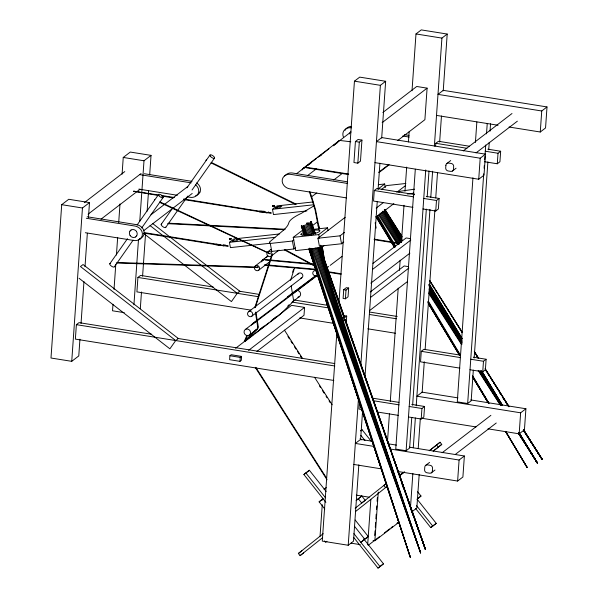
<?xml version="1.0" encoding="UTF-8"?>
<svg xmlns="http://www.w3.org/2000/svg" width="598" height="598" viewBox="0 0 598 598"><rect width="100%" height="100%" fill="white"/><g stroke="black" fill="none" stroke-linecap="round" stroke-linejoin="round"><path stroke-width="0.9" d="M231.105 238.864C231.262 238.116 229.789 241.286 229.333 238.744M216.237 244.597C215.519 245.434 216.057 243.483 216.551 244.238M259.599 211.199C256.983 212.021 264.705 210.167 265.467 212.051M88.452 217.47L89.491 202.602L68.74 199.284L61.706 204.68L50.987 358.015L71.738 361.334L78.772 355.937L79.938 339.208M71.738 361.334L82.457 207.999L89.491 202.602M151.683 334.26L79.018 322.636L76.38 324.662L75.37 339.111L333.834 380.455M81.044 323.413L83.967 281.591M85.006 266.723L87.345 233.272M112.985 304.285L112.529 310.788L124.257 312.664M114.024 289.417L115.78 264.323M116.423 255.032L117.664 237.376M118.703 222.508L120.004 203.918M122.082 174.182L123.248 157.453L130.282 152.056L151.032 155.375L149.672 174.893M133.93 304.816L138.474 239.761M139.775 221.178L143.998 160.772L151.032 155.375M213.224 287.033L140.56 275.409L137.921 277.435L136.912 291.884L250.966 310.13M140.313 308.71L141.479 291.981M142.586 276.186L145.508 234.364M147.138 211.131L148.566 190.687M229.453 239.26L229.483 238.766M229.55 239.417L229.595 238.781M229.677 239.544L229.729 238.804M229.819 239.656L229.879 238.826M229.886 355.75L229.61 359.69L239.985 361.349L241.3 360.34L241.577 356.401L231.202 354.741L229.886 355.75L240.261 357.41L241.577 356.401M239.985 361.349L240.261 357.41M272.434 206.056L273.383 206.744L274.131 206.033M272.501 206.22L272.539 205.727M272.606 206.377L272.651 205.742M272.725 206.504L272.778 205.764M272.875 206.616L272.935 205.787M273.705 206.661L273.757 205.921M273.847 206.572L273.891 205.944M273.981 205.959L273.854 206.527L274.116 205.391M270.236 321.717L291.585 305.331L304.554 307.409L304.008 315.296L256.878 351.452M320.042 536.316L322.255 504.727M322.576 500.078L322.703 498.224M336.861 332.555L322.277 541.108L348.215 545.256L353.493 541.212L358.83 464.863M338.946 302.76L354.442 81.171L359.719 77.127L385.658 81.276L381.681 138.071M343.715 289.694L343.11 298.432L345.405 298.798L348.043 296.78L348.656 288.034L346.354 287.668L343.715 289.694L346.018 290.06L348.656 288.034M355.421 141.517L353.949 162.536L357.836 163.164L360.474 161.139L361.947 140.111L358.06 139.491L355.421 141.517L359.308 142.137L361.947 140.111M343.88 320.692L344.059 318.069L346.698 316.043L346.212 323.04M345.405 298.798L346.018 290.06M357.836 163.164L359.308 142.137M348.215 545.256L358.508 398.156M360.848 364.638L380.38 85.327L385.658 81.276M359.54 401.176L358.987 409.062L361.738 409.503M414.414 194.514L376.912 188.512L374.273 190.538L373.533 201.048L412.874 207.342M360.587 439.724L362.605 410.863M365.019 376.419L377.256 201.376M378.1 189.274L379.924 163.209M367.665 544.875L370.85 499.345M374.714 535.479L375.036 530.86M375.297 527.167L375.619 522.547M375.88 518.847L376.202 514.228M376.523 509.608L376.785 505.908M377.106 501.288L377.368 497.596M373.055 540.42L374.871 540.712L378.272 492.132M387.467 441.743L389.425 413.816M390.27 401.707L398.208 288.124M399.449 270.431L400.167 260.19M401.4 242.504L404.009 205.256M404.981 191.293L406.677 167.089M408.434 141.95L409.152 131.709M412.015 90.739L415.984 33.951L421.261 29.9L447.199 34.049L443.23 90.844M415.311 169.219L395.741 449.083L406.117 450.743L409.63 448.044L411.775 417.359M382.84 112.491L416.724 86.486L427.099 88.145L424.894 119.69L397.64 140.597M406.117 450.743L425.746 169.944M412.62 405.272L426.337 209.091M427.181 197.004L429.005 170.968M413.278 447.753L415.363 417.965M416.208 405.855L429.947 209.412M430.792 197.303L432.616 171.237M434.372 146.099L441.922 38.1L447.199 34.049M460.497 355.152L423.907 349.299L421.269 351.325L420.536 361.835L459.869 368.129M435.628 145.942L435.815 143.311L438.454 141.285L469.557 146.263M410.557 506.394L412.859 473.392M418.226 448.365L420.312 418.57M422.136 392.497L424.281 361.775M425.126 349.673L434.895 210.018M435.74 197.916L437.497 172.777M439.65 142.047L441.466 115.982M421.194 419.011L421.934 408.501L424.573 406.476L423.833 416.993L421.194 419.011L408.389 416.963M435.74 211.004L436.48 200.487L439.119 198.461L438.379 208.979L435.74 211.004L422.935 208.956M419.176 474.573L416.836 508.023L411.693 511.97M432.384 470.977L432.563 468.354A2.736 2.504 52.5 0 0 430.156 465.304L427.563 464.893A2.743 2.512 52.5 0 0 424.782 467.105L424.602 469.736A2.736 2.497 52.5 0 0 424.789 470.94A2.758 2.527 52.5 0 0 425.432 471.942A2.736 2.497 52.5 0 0 427.009 472.779L429.603 473.19A2.743 2.512 52.5 0 0 432.384 470.977M472.951 177.778L457.283 401.856L467.658 403.515L471.172 400.817L473.317 370.132M475.417 142.444L476.853 121.992M457.62 481.054L459.092 460.034L464.369 455.982L462.897 477.01L457.62 481.054L397.939 471.508M478.729 179.236L480.194 158.208L485.471 154.164L483.999 175.192L478.729 179.236L374.976 162.641M467.658 403.515L483.715 173.861M484.103 168.277L484.298 165.489M484.694 159.913L484.948 156.19M485.083 154.336L485.733 145.037M486.51 133.877L487.228 123.651M474.162 358.045L487.886 161.864M488.73 149.777L489.246 142.339M490.031 131.179L490.547 123.741M482.743 371.784L483.476 361.274L486.114 359.249L485.382 369.766L482.743 371.784L469.931 369.736M497.289 163.777L498.022 153.26L500.661 151.242L499.921 161.752L497.289 163.777L484.477 161.729M519.169 433.827L520.634 412.807L525.911 408.755L524.439 429.783L519.169 433.827L487.946 428.833M540.271 132.008L541.743 110.989L547.013 106.937L545.548 127.965L540.271 132.008L509.055 127.015M270.251 253.731L159.86 201.855M217.463 244.56L217.747 244.193A1.996 0.665 -88.7 0 1 217.814 244.089L217.971 244.343M260.863 211.199L260.9 211.042A1.996 0.665 -88.7 0 0 260.795 211.139L260.623 211.632L261.139 211.161M254.755 307.828L271.761 254.875M274.108 206.138L273.884 206.497L274.108 205.443M255.376 307.365L272.553 254.157M292.616 272.225L293.476 269.563M290.546 280.38L294.552 267.964M245.763 340.165L244.298 341.294L246.922 335.381M244.806 341.518L247.415 335.59M154.65 199.68L154.703 199.792M251.414 325.17L252.76 323.436L317.456 274.691M257.828 267.59L257.805 267.059L257.828 267.59L116.304 263.008M271.029 249.785L271.769 251.392L293.887 248.97L295.36 247.841M109.785 263.808L127.471 238.692M137.114 224.99L158.545 194.537M114.382 266.76L133.137 240.119M141.711 227.935L163.142 197.489M161.191 224.37L171.903 209.143M186.905 187.832L209.943 155.099M165.788 227.315L187.757 196.107M192.04 190.014L214.547 158.044M175.715 340.546L80.446 266.544L83.077 264.525L178.353 338.528L175.715 340.546L169.892 348.821L79.018 278.234M152.684 223.555L239.895 291.301L237.256 293.319L231.433 301.594L143.49 233.287M244.298 341.294L256.43 329.236M287.765 306.056L289.043 304.786M283.886 229.856L269.362 242.175L270.281 243.438L271.769 251.392M140.164 238.908L140.194 238.886A9.112 8.335 52.5 0 1 133.9 240.486L85.335 232.719M196.458 195.71L196.436 195.725A9.112 8.335 52.5 0 1 190.164 197.31L187.421 196.869M252.565 324.295L317.859 275.08M287.346 296.914L316.125 275.312M325.895 502.305L303.896 474.528L309.375 470.26L326.164 491.466M309.375 470.26L303.896 474.528M360.818 430.829L362.126 429.783L371.388 441.481M324.804 509.025L319.123 501.849L323.055 498.717M356.109 500.459L361.805 496.019L365.214 500.324L361.7 503.023L358.292 498.717M356.714 500.078L361.805 496.019M303.59 552.933L300.076 555.632L298.372 553.486L323.189 533.708M355.152 508.24L385.837 483.887M429.229 450.765L440.053 442.243L441.75 444.396L433.722 450.795M429.827 450.391L440.053 442.243M300.076 555.632L322.703 537.602M355.421 511.634L386.809 486.623M433.124 451.169L441.75 444.396M368.248 536.511L360.803 542.341L368.248 536.511L355.182 520.013M417.075 499.166L420.999 496.034L417.591 491.728M353.687 537.393L378.003 568.1L383.482 563.839L363.793 538.977M383.482 563.839L378.003 568.1M415.7 508.614L430.754 527.623L436.234 523.355L417.127 499.233M436.234 523.355L430.754 527.623M284.416 175.969L284.439 175.947A9.112 8.335 52.5 0 1 290.71 174.362L347.52 183.451M84.296 202.662L124.788 171.581M88.078 214.189L141.091 173.51M100.965 219.219L139.984 189.274M150.965 214.772L187.779 186.524M143.617 230.738L192.212 193.453M303.791 167.806L338.961 140.822M296.488 173.756L303.851 168.113M305.324 166.977L316.372 158.507M317.844 157.371L328.893 148.895M333.31 145.508L350.981 131.949A4.141 3.79 52.5 0 0 349.823 133.122A4.104 3.752 52.5 0 0 349.471 133.9M307.753 165.467L311.416 162.649M320.207 155.906L321.672 154.777M333.4 145.785L336.33 143.535M307.551 175.603L316.387 168.823M382.167 122.627L427.099 88.145M270.341 243.251L230.424 247.617L229.43 242.325L233.1 239.514M306.894 210.922L273.473 214.577L272.486 209.293L276.149 206.474M234.364 239.649L232.256 241.263L236.644 240.785L238.751 239.17L236.12 239.454M277.42 206.609L275.312 208.231L279.7 207.745L281.808 206.131L277.42 206.609L277.749 208.373M309.293 191.704L311.199 197.019L316.82 192.96M333.677 180.035L342.467 173.278M267.941 251.706L270.894 249.441M262.828 259.786L267.956 255.854M255.503 265.759L264.353 258.971M265.826 257.835L267.299 256.706M324.138 245.561L321.201 247.811L295.696 250.607L293.229 237.376L302.05 230.611M378.953 172.104L388.476 164.794M378.915 172.628L389.171 164.756M270.901 256.325A2.736 2.497 52.5 0 0 270.528 251.736A2.736 2.497 52.5 0 0 266.843 254.023A2.736 2.497 52.5 0 0 270.901 256.325L279.012 250.106M270.289 243.453L292.407 241.031L293.88 239.903M312.32 225.752L317.486 221.791M258.463 270.378A2.736 2.497 52.5 0 0 258.089 265.789A2.736 2.497 52.5 0 0 254.404 268.068A2.736 2.497 52.5 0 0 258.463 270.378L268.779 262.455M293.229 237.376L318.727 234.588L327.547 227.816L328.04 230.462M378.056 189.058L384.671 183.982L385.329 187.51M343.745 242.055L341.533 243.76L319.414 246.174L317.934 238.236L345.203 217.291M381.322 189.581L386.54 185.597L405.893 183.474M317.934 238.236L340.053 235.821L344.478 232.42M376.194 208.082L383.572 202.423M396.848 192.235L405.706 185.44M398.761 192.302L400.129 191.255L414.564 189.185M248.656 311.708L298.768 273.256M376.202 217.149L393.903 203.567M447.005 163.389L450.698 160.556M463.256 150.928L511.993 113.523M251.616 316.335A2.743 2.512 52.5 0 0 251.751 312.081A2.743 2.512 52.5 0 0 247.714 312.844A2.743 2.512 52.5 0 0 249.949 316.648A2.736 2.497 52.5 0 0 251.616 316.327L301.728 277.876M245.442 329.401L256.49 320.924M292.601 293.207L295.554 290.949A3.416 3.125 52.5 0 1 299.022 291.114A3.416 3.125 52.5 0 1 300.061 292.205A3.416 3.125 52.5 0 1 299.239 296.698M452.372 171.058L456.065 168.217M476.008 152.916L517.36 121.185M249.134 335.179A3.416 3.125 52.5 0 0 248.671 329.438A3.416 3.125 52.5 0 0 244.066 332.294A3.416 3.125 52.5 0 0 249.134 335.179L257.245 328.96M291.876 302.379L299.247 296.72A3.416 3.125 52.5 0 1 297.916 297.154M247.961 338.483L250.891 336.233M259.682 329.483L264.077 326.112M272.142 319.93L276.538 316.559M235.627 348.275L253.298 334.716M254.77 333.587L268.764 322.853M248.596 350.353L304.554 307.409M372.988 263.382L406.132 237.944L410.52 238.647M372.494 269.451L410.796 240.06M370.842 283.131L409.884 253.171M370.289 291.959L404.173 265.953L408.561 266.656M370.536 297.46L408.838 268.068M369.616 310.571L407.186 281.748M360.721 430.859L362.126 429.783M324.026 489.291L326.231 487.602M319.123 501.849L322.643 499.151M386.592 483.266L383.781 485.427L385.486 487.579L386.891 486.495M399.001 475.746L403.396 472.368M399.636 475.492L404.046 472.114M399.516 475.829L404.644 471.889M298.372 553.486L301.885 550.788M425.903 465.214L429.596 462.374M442.146 452.746L490.891 415.341M326.971 541.265L325.566 542.341L324.43 540.906M431.27 472.876L434.963 470.043M455.639 454.174L496.258 423.003M417.486 498.732L420.999 496.034M368.338 545.241L379.356 536.78M384.499 532.833L389.642 528.886M391.114 527.757L392.587 526.629M396.99 523.25L398.462 522.121M374.871 540.712L399.053 522.159M291.802 294.395L316.148 275.984M327.211 267.62L328.683 266.499M330.163 265.385L341.959 256.46M314.503 205.54L301.228 213.411A70.183 13.761 -10.6 0 0 288.759 222.972L288.752 223.009A135.126 26.469 -10.6 0 1 283.773 229.871M230.858 239.536L231 238.453L231.12 238.849M261.543 211.699L260.003 211.58L261.236 211.4M264.832 264.72L316.192 269.294M407.507 194.044L413.823 193.139L414.152 194.903M378.295 184.685L384.671 183.982M276.881 205.914L313.09 201.952M272.486 209.293L313.337 204.815M313.89 229.311L327.547 227.816M233.833 238.953L279.318 233.975M229.43 242.325L274.923 237.346M117.208 262.507L257.843 267.059M158.739 195.015L133.735 191.225L158.62 195.539M133.743 191.562L133.885 191.106M260.13 211.303L259.988 211.752L260.13 211.303L183.623 198.999M264.256 265.22L316.215 269.833M168.673 223.189L285.224 229.251M167.664 223.667L284.214 229.729M267.426 212.574L267.911 212.604M314.496 264.047L264.01 259.412A3.035 2.773 52.5 0 0 261.984 260.653A3.012 2.751 52.5 0 0 261.603 261.872M264.996 260.033L314.563 264.585M267.022 212.888L265.841 212.761M223.966 245.928L222.785 245.793M223.233 245.001L225.708 245.173M258.964 211.505L271.193 212.866M215.908 244.545L228.137 245.905M268.233 212.066L268.764 212.133M223.884 245.561L223.204 245.472M258.956 211.692L271.163 213.18M215.9 244.732L228.107 246.212M268.255 212.327L268.786 212.395M223.248 245.21L225.73 245.434M218.038 244.418L218.599 244.619L216.977 244.664M218.225 244.477L220.737 244.844M262.036 211.774L264.57 212.17M218.135 244.679L220.669 245.075M415.984 33.951L441.922 38.1M547.013 106.937L443.26 90.343L437.99 94.387L541.743 110.989M354.442 81.171L380.38 85.327M436.518 115.414L498.037 125.251M404.442 134.67L409.025 135.402M487.848 149.186L500.661 151.242M402.686 136.023L409.099 137.047M435.815 143.311L466.918 148.289M485.217 151.212L498.022 153.26M485.471 154.164L381.718 137.57L376.441 141.614L480.194 158.208M350.787 141.778L339.769 140.448A4.418 4.044 52.5 0 0 337.728 142.077A4.373 4.007 52.5 0 0 337.354 142.907M348.671 174.055L306.438 167.298L304.599 167.433A4.418 4.044 52.5 0 0 302.558 169.062A4.373 4.007 52.5 0 0 302.184 169.899M306.43 167.829L348.641 174.579M347.445 181.807L292.467 173.016A9.112 8.335 52.5 0 0 286.203 174.594A6.832 6.249 52.5 0 0 285.164 175.655M426.307 196.413L439.119 198.461M374.273 190.538L413.607 196.832M423.668 198.439L436.48 200.487M123.248 157.453L143.998 160.772M346.504 197.908L289.701 188.819A9.112 8.335 52.5 0 1 283.788 185.29A6.832 6.249 52.5 0 1 284.409 175.999M311.124 196.802L311.693 196.892L315.565 209.726L319.31 229.034L318.704 225.394M144.372 173.741L192.018 181.358M139.865 174.646L191.173 182.853M138.856 189.103L177.337 195.262M161.505 195.456L174.407 197.519M161.385 195.98L173.368 197.901M183.504 199.523L259.988 211.752M374.266 239.155L399.539 243.199M374.146 239.678L399.419 243.722M61.706 204.68L82.457 207.999M87.188 216.768L136.665 224.684A9.112 8.335 52.5 0 1 142.578 228.212L142.601 228.242A6.832 6.249 52.5 0 1 141.95 237.503L141.95 237.533A9.112 8.335 52.5 0 1 139.454 238.871M86.344 218.263L134.909 226.037A9.112 8.335 52.5 0 1 140.822 229.565L140.844 229.595A6.832 6.249 52.5 0 1 140.194 238.856M144.253 232.622L217.052 244.268M144.133 233.145L216.013 244.642M327.599 271.612L341.137 273.779M328.384 272.284L341.017 274.303M238.976 291.151L259.218 294.388M294.164 299.979L328.197 305.421M369.594 312.044L397.184 316.454M137.921 277.435L258.418 296.705M292.452 302.147L328.324 307.888M369.714 314.511L396.384 318.771M344.396 315.677L346.698 316.043M342.527 317.822L344.059 318.069M299.718 317.927L333.751 323.369M367.785 328.818L395.375 333.228M473.31 357.2L486.114 359.249M421.269 351.325L460.602 357.619M470.671 359.226L483.476 361.274M177.434 338.378L334.723 363.539M76.38 324.662L334.843 365.998M457.963 397.887L422.158 392.161L416.881 396.205L520.634 412.807M470.82 399.942L525.911 408.755M372.427 398.133L398.956 402.379M411.76 404.427L424.573 406.476M373.451 400.742L399.06 404.846M409.122 406.453L421.934 408.501M421.837 418.264L476.008 426.927M377.286 411.992L398.328 415.356M372.547 441.294L360.616 439.388L355.339 443.432L373.705 446.37M388.162 443.791L396.422 445.114M409.279 447.169L464.369 455.982M390.232 449.016L459.092 460.034M353.867 464.459L381.412 468.869M356.303 495.137L369.145 497.192M351.093 543.163L360.265 544.629M159.614 202.341L270.102 253.911M211.326 162.417L296.249 204.202M211.072 162.895L295.158 204.269M285.291 249.777L314.683 265.587M284.349 249.852L314.443 266.043M150.046 225.581L237.256 293.319M436.533 444.949L438.237 447.095M360.923 435.404L364.974 440.524M416.507 505.587L432.713 526.053M360.116 438.431L361.274 439.896M354.509 526.3L364.735 539.209M305.855 472.958L325.544 497.82M353.911 533.64L379.962 566.538M524.012 431.345L525.029 432.915M526.038 434.477L528.071 437.609M529.081 439.179L542.266 459.533L523.407 429.543M524.125 431.3L542.266 459.533L523.385 429.543L542.266 459.533L523.676 430.388M378.489 214.832L397.61 244.694M428.811 293.424L461.514 344.515M478.123 370.454L500.257 405.033M518.376 433.326L537.497 463.196L519.146 432.825M499.562 392.58L500.571 394.157M502.574 397.304L504.084 399.666M505.594 402.028L507.097 404.398M284.454 330.133L302.521 358.419M314.563 377.278L332.129 404.779M287.937 336.517L289.439 338.879M290.949 341.234L292.452 343.588M294.463 346.735L295.965 349.09M297.468 351.452L298.978 353.807M300.48 356.161L301.99 358.523M319.556 386.024L320.558 387.594M322.569 390.733L324.071 393.095M326.082 396.235L327.084 397.812M329.087 400.952L330.096 402.521M255.809 367.336L326.575 478.123M255.279 367.434L327.046 479.798M379.401 214.473L398.41 244.38M428.93 292.392L461.948 344.343M478.961 371.104L500.474 404.951M518.481 433.288L537.497 463.196L519.116 432.855M476.27 355.444L477.772 357.806M485.77 370.424L486.772 372.001M487.766 373.578L489.769 376.733M490.771 378.31L492.767 381.464M493.769 383.041L495.764 386.196M496.766 387.773L498.769 390.928M499.771 392.505L501.767 395.659M502.769 397.236L508.763 406.7M523.766 430.358L542.266 459.533M385.366 210.959L386.861 213.329M388.356 215.691L389.844 218.061M397.319 229.901L398.313 231.478M400.309 234.633L401.303 236.21M429.693 281.195L431.188 283.557M432.182 285.134L434.178 288.296M435.172 289.873L437.168 293.027M438.162 294.605L440.158 297.767M441.152 299.344L443.14 302.498M444.142 304.076L446.13 307.23M447.125 308.815L449.12 311.969M450.115 313.546L452.11 316.701M453.105 318.278L455.1 321.44M456.095 323.017L462.067 332.488M474.52 352.215L478.505 358.523M485.98 370.364L508.891 406.662M379.894 213.262L399.285 244.014M429.11 291.316L461.925 343.357M479.327 370.947L500.705 404.853M518.601 433.236L537.497 463.196L519.064 432.892M384.955 209.45L402.327 237.062M429.633 280.365L462.374 332.518M474.289 351.4L478.744 358.553M485.202 368.764L509.018 406.677M385.269 210.092L401.662 236.143M429.484 280.35L462.276 332.443M474.7 352.177L478.669 358.494M485.128 368.757L508.98 406.647M380.941 212.903L399.77 243.005M428.998 289.731L462.194 342.804M480.03 371.313L501.333 405.377M518.668 433.094L537.497 463.196L518.989 432.937M381.898 212.447L400.608 242.601M429.17 288.625L462.157 341.787M480.381 371.149L501.55 405.272M518.787 433.042L537.497 463.196L518.892 432.989M382.301 211.199L401.393 242.205M429.297 287.511L462.097 340.778M480.702 370.984L501.759 405.167M383.572 211.572L401.594 241.031M428.871 285.627L461.992 339.769M480.994 370.827L501.939 405.07M384.215 211.191L402.162 240.695M428.841 284.558L461.828 338.789M481.226 370.685L502.088 404.981M384.2 210.07L402.088 239.619M429.17 284.334L462.052 338.632M481.883 371.365L502.193 404.906L481.973 371.283M384.447 209.838L401.826 238.617M429.349 284.17L462.179 338.513M376.12 216.715L394.396 247.056M428.063 302.954L459.802 355.661M472.794 377.218L488.185 402.775M505.579 431.382L527.137 467.457L505.684 431.345M375.918 216.693L394.217 247.041M428.422 303.657L459.234 354.853M473.205 377.966L488.132 402.768M376.516 216.633L394.747 246.989M427.847 302.11L459.982 355.623M472.936 377.196L488.768 403.553M505.557 431.509L527.137 467.457L505.504 431.472M376.658 217.141L377.622 218.741M378.586 220.341L380.029 222.74M381.472 225.132L382.907 227.532M383.871 229.131L385.314 231.531M386.278 233.13L390.12 239.529M391.563 241.928L392.527 243.528M393.484 245.128L394.448 246.727M428.587 303.507L458.875 353.896M473.295 377.884L488.2 402.678M377.159 216.558L395.368 247.019M427.951 301.527L460.056 355.234M472.517 376.075L488.805 403.329M377.435 215.489L395.547 245.98M428.445 301.347L460.393 355.115M472.786 375.978L489 403.261M307.492 224.669L306.856 222.912L307.432 224.691M410.407 508.001L413.27 515.895M415.184 521.157L425.38 549.233L345.263 319.28M309.831 191.711L311.693 196.892M307.97 222.441L308.605 224.198M402.028 484.223L403.605 488.618M407.388 499.158L425.38 549.233L345.412 320.139M306.886 235.193L303.433 225.543L306.58 235.32M311.603 248.357L420.611 552.888L318.913 247.878M397.221 470.073L398.784 474.468M400.974 480.628L425.38 549.233L345.053 319.556M304.457 225.14L308.194 235.687M312.866 248.865L420.611 552.888L317.972 247.46M377.555 413.659L380.971 423.339M384.073 432.145L389.978 448.866M391.84 454.151L398.978 474.401M399.913 477.04L425.38 549.233L347.872 328.13M310.512 221.544L311.438 224.19M320.079 248.85L321.006 251.496M324.408 261.184L325.334 263.823M329.655 276.156L334.902 291.136M339.23 303.463L343.245 314.914M314.399 233.698L310.362 222.239L314.197 233.736M319.354 247.804L343.843 317.426M344.463 319.19L425.38 549.233M305.578 224.669L309.278 235.223M313.905 248.424L420.611 552.888L317.157 247.901M311.192 221.484L315.467 233.953M320.087 247.034L344.635 317.613M310.96 221.454L315.266 233.796M320.192 247.893L343.872 315.737M310.893 221.88L314.892 233.325M320.124 248.282L344.127 316.918M306.692 224.16L310.355 234.737M314.937 247.961L420.611 552.888L315.938 247.482M303.365 230.985L301.541 225.7L304.158 233.676M307.768 223.652L311.7 235.126M308.762 223.144L312.365 233.751M309.644 222.665L313.509 234.177M309.099 248.746L320.139 282.42M322.471 289.507L410.258 557.149L310.878 248.656M301.467 226.126L304.382 234.999M309.054 249.202L410.258 557.149L309.794 248.05M301.257 225.962L304.158 234.954M308.837 248.985L410.258 557.149L309.472 249.119M301.923 226.037L304.823 234.917M302.581 225.842L305.757 235.612M311.199 197.019L315.056 209.816L318.801 229.086M375.17 222.8L376.157 228.092M340.053 235.821L341.533 243.76M318.727 234.588L319.384 238.116M320.707 245.165L321.201 247.811M292.407 241.031L293.887 248.97M322.195 246.361L324.766 261.857M321.679 246.391L323.645 258.231M322.135 246.226L324.662 261.632M318.196 225.446L318.786 229.056M321.612 246.234L323.548 257.977M291.196 285.949L293.394 299.314A3.693 3.379 52.5 0 1 292.504 302.229L279.969 314.578L244.806 341.563L257.334 329.214A3.693 3.379 52.5 0 0 258.231 326.306L255.884 312.044M255.51 312.941L257.738 327.031A3.14 2.87 52.5 0 1 257.342 328.309M319.766 230.679A9.568 1.876 -10.6 0 1 315.438 233.31A9.658 1.891 -10.6 0 1 311.551 234.289M311.595 234.274A9.568 1.876 -10.6 0 1 302.461 235.029M301.093 234.498A9.568 1.876 -10.6 0 1 303.791 232.428M313.487 230.237A9.568 1.876 -10.6 0 1 318.39 230.148A9.658 1.891 -10.6 0 1 319.788 230.664M302.334 235.059A9.658 1.891 -10.6 0 1 300.944 234.521M317.852 274.28A2.736 2.497 52.5 0 1 313.247 274.587A2.736 2.504 52.5 0 1 312.784 272.852A2.736 2.497 52.5 0 1 316.678 271.111M297.782 274.572A2.736 2.504 52.5 0 1 300.637 272.994A2.736 2.504 52.5 0 1 302.842 275.783A2.736 2.504 52.5 0 1 300.667 278.22M294.605 291.944A3.416 3.125 52.5 0 1 295.562 290.972M110.189 263.494A2.751 1.069 35.1 0 0 110.533 265.355A2.751 1.069 35.1 0 0 113.635 267.082A2.736 1.061 35.1 0 0 114.405 266.491M165.803 227.053A2.736 1.061 35.1 0 1 163.904 227.307A2.736 1.061 35.1 0 1 161.273 224.968A2.736 1.061 35.1 0 1 161.333 224.168A2.736 1.061 35.1 0 1 161.609 224.078M135.514 236.958A4.096 3.752 52.5 0 1 131.351 236.763A4.141 3.79 52.5 0 1 130.095 235.47M130.11 235.485A4.096 3.752 52.5 0 1 129.945 231.224M131.089 230.066A4.096 3.752 52.5 0 1 135.253 230.26A4.141 3.79 52.5 0 1 136.538 231.486M136.494 231.531A4.096 3.752 52.5 0 1 136.658 235.799M129.93 231.172A4.141 3.79 52.5 0 1 131.082 229.998M136.703 235.791A4.141 3.79 52.5 0 1 135.552 236.965M195.658 184.924A9.112 8.335 52.5 0 1 197.086 186.382L197.108 186.412A6.832 6.249 52.5 0 1 198.693 190.635A6.899 6.309 52.5 0 1 198.185 193.438A6.832 6.249 52.5 0 1 196.465 195.681M196.607 182.966A9.112 8.335 52.5 0 1 198.842 185.036L198.872 185.066A6.832 6.249 52.5 0 1 200.457 189.289A6.899 6.309 52.5 0 1 199.941 192.093M199.949 192.063A6.832 6.249 52.5 0 1 198.222 194.328A9.112 8.335 52.5 0 1 195.718 195.696M343.581 137.368A6.832 6.249 52.5 0 1 345.076 129.445L345.106 129.392A9.112 8.335 52.5 0 1 351.377 127.815M345.113 130.334A6.832 6.249 52.5 0 1 346.84 128.069L346.862 128.047A9.112 8.335 52.5 0 1 351.19 126.372M303.492 168.756A3.865 3.536 52.5 0 1 304.801 167.948M262.432 260.96A2.482 2.272 52.5 0 1 263.583 260.04M110.63 262.485L110.63 262.485M162.021 223.039L162.021 223.039M445.891 165.287L445.704 167.918A2.743 2.512 52.5 0 0 448.119 170.961L450.713 171.372A2.736 2.497 52.5 0 0 453.478 169.167L453.673 166.528A2.736 2.504 52.5 0 0 451.258 163.486L448.664 163.075A2.743 2.512 52.5 0 0 445.891 165.287M206.108 160.264L206.325 159.958L206.108 160.264M159.023 195.77A2.736 1.061 35.1 0 0 163 197.684A2.736 1.061 35.1 0 0 160.541 194.604A2.736 1.061 35.1 0 0 159.023 195.77M210.421 156.332A2.736 1.061 35.1 0 0 214.398 158.246A2.736 1.061 35.1 0 0 211.939 155.166A2.736 1.061 35.1 0 0 210.421 156.332"/></g></svg>
